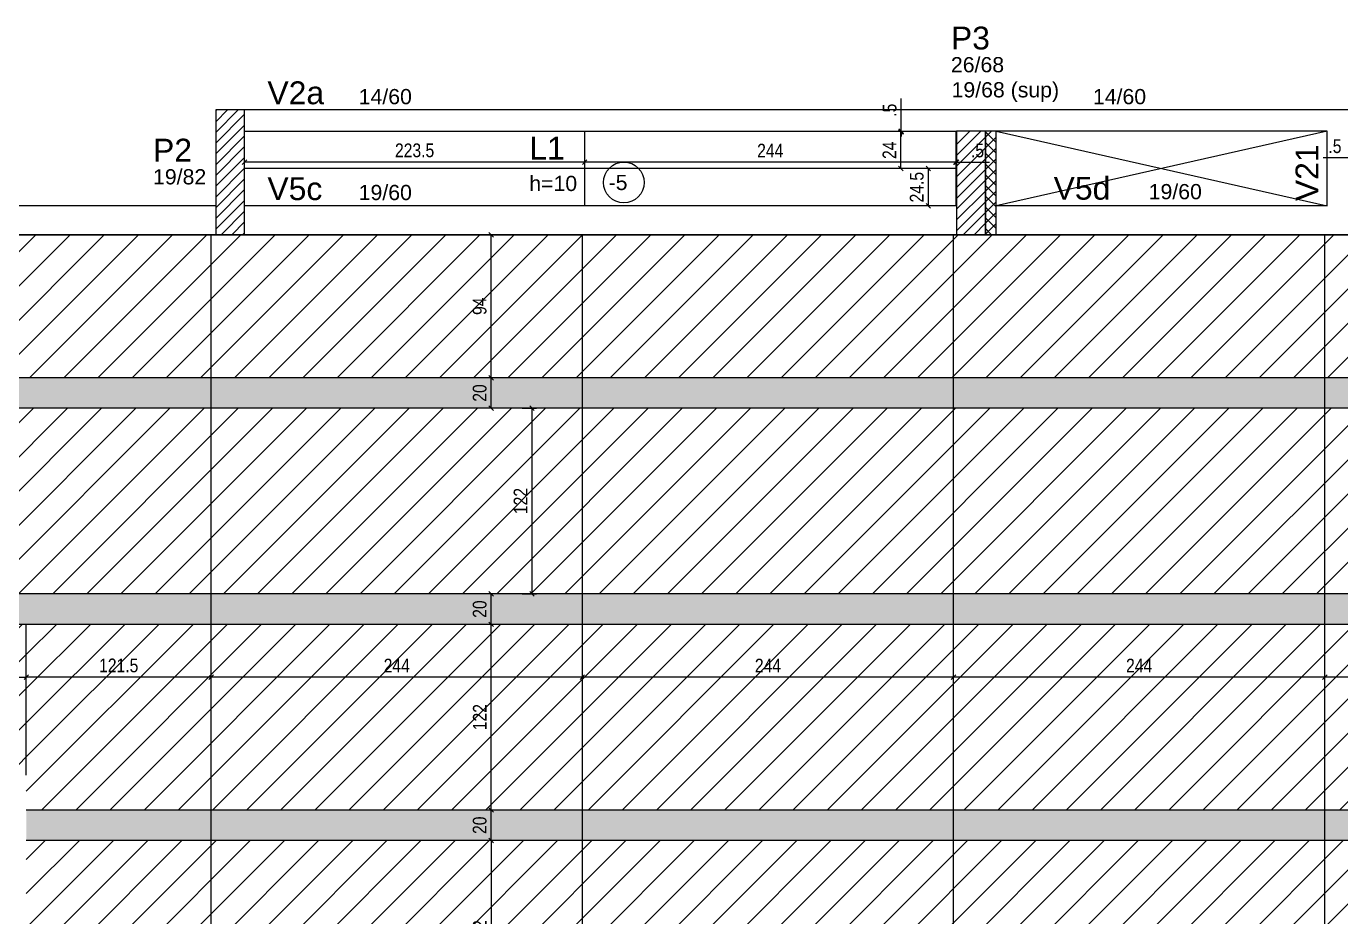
# Model space of a CAD drawing. Extents: x 2666 to 8994, y 352 to 3973.
# Drawn here: x 3900 to 4764, y 2462 to 3047 of the extents above; entities that cross this region are included whole.
import ezdxf

# ---------------------------------------------------------------- set-up
doc = ezdxf.new("R2010")
doc.units = 0
for name, color, linetype in [('2', 2, 'Continuous'), ('3', 3, 'Continuous'), ('8', 8, 'Continuous'), ('COTA', 241, 'Continuous'), ('ES-VIGA', 3, 'Continuous'), ('L-D', 2, 'Continuous'), ('L-N', 4, 'Continuous'), ('P-D', 2, 'Continuous'), ('Painéis', 200, 'Continuous'), ('PIL-N', 4, 'Continuous'), ('Pilares', 5, 'Continuous'), ('VIG-D', 2, 'Continuous'), ('VIG-N', 4, 'Continuous')]:
    doc.layers.add(name, color=color, linetype=linetype)
doc.layers.add('Hachura', color=251, linetype='Continuous', lineweight=9)
doc.layers.add('REAPROVEITAMENTO', color=251, linetype='Continuous', lineweight=9)
doc.styles.add('COTA TECNICA-50', font='techl___.ttf', dxfattribs={"height": 9})
doc.styles.get("Standard").update_dxf_attribs({"font": 'arial.ttf'})
doc.dimstyles.new('COTA PAINEL-50', dxfattribs={"dimtxt": 9, "dimasz": 3, "dimexe": 3, "dimexo": 3, "dimgap": 3, "dimtad": 1, "dimdec": 1, "dimzin": 12, "dimdsep": 46, "dimtxsty": 'COTA TECNICA-50', "dimblk1": 'OBLIQUE', "dimblk2": 'OBLIQUE', "dimsah": 1, "dimcen": 0.9, "dimclrd": 4, "dimclre": 4, "dimclrt": 240, "dimadec": 1, "dimazin": 3, "dimtfac": 1, "dimtdec": 1, "dimtmove": 0, "dimatfit": 3, "dimfxl": 1, "dimtolj": 1, "dimtzin": 12, "dimarcsym": 0})
pattern_1 = [(45, (333.8, -11.191), (-11.22532, 11.22532), [])]

# ---------------------------------------------------------------- blocks, each defined once
blk = doc.blocks.new('_Oblique')
at = {"color": 0, "linetype": 'ByBlock', "lineweight": -2}
blk.add_line((-0.5, -0.5), (0.5, 0.5), dxfattribs=at)
blk = doc.blocks.new('*D84')
at = {"layer": 'COTA', "color": 4, "lineweight": -2, "transparency": 16777216}
for p, q in [((4753.22, 2622.38), (4753.22, 2622.38)), ((4997.22, 2619.38), (4753.22, 2619.38)), ((4997.22, 2622.38), (4997.22, 2622.38))]:
    blk.add_line(p, q, dxfattribs=at)
at = {"layer": 'Defpoints', "color": 0, "transparency": 16777216}
for p in [(4753.22, 2619.38), (4753.22, 2619.38), (4997.22, 2619.38)]:
    blk.add_point(p, dxfattribs=at)
at = {"layer": 'COTA', "color": 4, "lineweight": -2, "transparency": 16777216, "xscale": 3, "yscale": 3, "zscale": 3, "rotation": 180}
blk.add_blockref('_Oblique', (4753.22, 2619.38), dxfattribs=at)
at = {"layer": 'COTA', "color": 4, "lineweight": -2, "transparency": 16777216, "xscale": 3, "yscale": 3, "zscale": 3}
blk.add_blockref('_Oblique', (4997.22, 2619.38), dxfattribs=at)
at = {"layer": 'COTA', "color": 240, "transparency": 16777216, "insert": (4875.22, 2626.95), "char_height": 9, "attachment_point": 5, "style": 'COTA TECNICA-50'}
blk.add_mtext('\\A1;244', dxfattribs=at)
blk = doc.blocks.new('*D85')
at = {"layer": 'COTA', "color": 4, "lineweight": -2, "transparency": 16777216}
for p, q in [((4509.22, 2622.38), (4509.22, 2622.38)), ((4753.22, 2619.38), (4509.22, 2619.38)), ((4753.22, 2622.38), (4753.22, 2622.38))]:
    blk.add_line(p, q, dxfattribs=at)
at = {"layer": 'Defpoints', "color": 0, "transparency": 16777216}
for p in [(4509.22, 2619.38), (4509.22, 2619.38), (4753.22, 2619.38)]:
    blk.add_point(p, dxfattribs=at)
at = {"layer": 'COTA', "color": 4, "lineweight": -2, "transparency": 16777216, "xscale": 3, "yscale": 3, "zscale": 3, "rotation": 180}
blk.add_blockref('_Oblique', (4509.22, 2619.38), dxfattribs=at)
at = {"layer": 'COTA', "color": 4, "lineweight": -2, "transparency": 16777216, "xscale": 3, "yscale": 3, "zscale": 3}
blk.add_blockref('_Oblique', (4753.22, 2619.38), dxfattribs=at)
at = {"layer": 'COTA', "color": 240, "transparency": 16777216, "insert": (4631.22, 2626.95), "char_height": 9, "attachment_point": 5, "style": 'COTA TECNICA-50'}
blk.add_mtext('\\A1;244', dxfattribs=at)
blk = doc.blocks.new('*D86')
at = {"layer": 'COTA', "color": 4, "lineweight": -2, "transparency": 16777216}
for p, q in [((4265.22, 2622.38), (4265.22, 2622.38)), ((4509.22, 2619.38), (4265.22, 2619.38)), ((4509.22, 2622.38), (4509.22, 2622.38))]:
    blk.add_line(p, q, dxfattribs=at)
at = {"layer": 'Defpoints', "color": 0, "transparency": 16777216}
for p in [(4265.22, 2619.38), (4265.22, 2619.38), (4509.22, 2619.38)]:
    blk.add_point(p, dxfattribs=at)
at = {"layer": 'COTA', "color": 4, "lineweight": -2, "transparency": 16777216, "xscale": 3, "yscale": 3, "zscale": 3, "rotation": 180}
blk.add_blockref('_Oblique', (4265.22, 2619.38), dxfattribs=at)
at = {"layer": 'COTA', "color": 4, "lineweight": -2, "transparency": 16777216, "xscale": 3, "yscale": 3, "zscale": 3}
blk.add_blockref('_Oblique', (4509.22, 2619.38), dxfattribs=at)
at = {"layer": 'COTA', "color": 240, "transparency": 16777216, "insert": (4387.22, 2626.95), "char_height": 9, "attachment_point": 5, "style": 'COTA TECNICA-50'}
blk.add_mtext('\\A1;244', dxfattribs=at)
blk = doc.blocks.new('*D87')
at = {"layer": 'COTA', "color": 4, "lineweight": -2, "transparency": 16777216}
for p, q in [((4021.22, 2622.38), (4021.22, 2622.38)), ((4265.22, 2619.38), (4021.22, 2619.38)), ((4265.22, 2622.38), (4265.22, 2622.38))]:
    blk.add_line(p, q, dxfattribs=at)
at = {"layer": 'Defpoints', "color": 0, "transparency": 16777216}
for p in [(4021.22, 2619.38), (4021.22, 2619.38), (4265.22, 2619.38)]:
    blk.add_point(p, dxfattribs=at)
at = {"layer": 'COTA', "color": 4, "lineweight": -2, "transparency": 16777216, "xscale": 3, "yscale": 3, "zscale": 3, "rotation": 180}
blk.add_blockref('_Oblique', (4021.22, 2619.38), dxfattribs=at)
at = {"layer": 'COTA', "color": 4, "lineweight": -2, "transparency": 16777216, "xscale": 3, "yscale": 3, "zscale": 3}
blk.add_blockref('_Oblique', (4265.22, 2619.38), dxfattribs=at)
at = {"layer": 'COTA', "color": 240, "transparency": 16777216, "insert": (4143.22, 2626.95), "char_height": 9, "attachment_point": 5, "style": 'COTA TECNICA-50'}
blk.add_mtext('\\A1;244', dxfattribs=at)
blk = doc.blocks.new('*D88')
at = {"layer": 'COTA', "color": 4, "lineweight": -2, "transparency": 16777216}
for p, q in [((4021.22, 2619.38), (3899.72, 2619.38)), ((4021.22, 2622.38), (4021.22, 2622.38))]:
    blk.add_line(p, q, dxfattribs=at)
at = {"layer": 'Defpoints', "color": 0, "transparency": 16777216}
for p in [(3899.72, 2619.38), (3899.72, 2619.38), (4021.22, 2619.38)]:
    blk.add_point(p, dxfattribs=at)
at = {"layer": 'COTA', "color": 4, "lineweight": -2, "transparency": 16777216, "xscale": 3, "yscale": 3, "zscale": 3, "rotation": 180}
blk.add_blockref('_Oblique', (3899.72, 2619.38), dxfattribs=at)
at = {"layer": 'COTA', "color": 4, "lineweight": -2, "transparency": 16777216, "xscale": 3, "yscale": 3, "zscale": 3}
blk.add_blockref('_Oblique', (4021.22, 2619.38), dxfattribs=at)
at = {"layer": 'COTA', "color": 240, "transparency": 16777216, "insert": (3960.47, 2626.98), "char_height": 9, "attachment_point": 5, "style": 'COTA TECNICA-50'}
blk.add_mtext('\\A1;121.5', dxfattribs=at)
blk = doc.blocks.new('*D91')
at = {"layer": 'COTA', "color": 4, "lineweight": -2, "transparency": 16777216}
for p, q in [((3777.22, 2619.38), (3899.72, 2619.38)), ((3899.72, 2622.38), (3899.72, 2622.38)), ((3777.22, 2616.38), (3777.22, 2616.38))]:
    blk.add_line(p, q, dxfattribs=at)
at = {"layer": 'Defpoints', "color": 0, "transparency": 16777216}
for p in [(3777.22, 2619.38), (3899.72, 2619.38), (3899.72, 2619.38)]:
    blk.add_point(p, dxfattribs=at)
at = {"layer": 'COTA', "color": 4, "lineweight": -2, "transparency": 16777216, "xscale": 3, "yscale": 3, "zscale": 3, "rotation": 180}
blk.add_blockref('_Oblique', (3777.22, 2619.38), dxfattribs=at)
at = {"layer": 'COTA', "color": 4, "lineweight": -2, "transparency": 16777216, "xscale": 3, "yscale": 3, "zscale": 3}
blk.add_blockref('_Oblique', (3899.72, 2619.38), dxfattribs=at)
at = {"layer": 'COTA', "color": 240, "transparency": 16777216, "insert": (3838.47, 2626.98), "char_height": 9, "attachment_point": 5, "style": 'COTA TECNICA-50'}
blk.add_mtext('\\A1;122.5', dxfattribs=at)
blk = doc.blocks.new('*D220')
at = {"layer": 'COTA', "color": 4, "lineweight": -2, "transparency": 16777216}
blk.add_line((4205.36, 2512.04), (4205.36, 2532.04), dxfattribs=at)
at = {"layer": 'Defpoints', "color": 0, "transparency": 16777216}
for p in [(4205.36, 2532.04), (4205.36, 2532.04), (4205.36, 2512.04)]:
    blk.add_point(p, dxfattribs=at)
at = {"layer": 'COTA', "color": 4, "lineweight": -2, "transparency": 16777216, "xscale": 3, "yscale": 3, "zscale": 3}
for p, rotation in [((4205.36, 2532.04), 90), ((4205.36, 2512.04), 270)]:
    blk.add_blockref('_Oblique', p, dxfattribs=dict(at, rotation=rotation))
at = {"layer": 'COTA', "color": 240, "transparency": 16777216, "insert": (4197.77, 2522.04), "char_height": 9, "attachment_point": 5, "rotation": 90, "style": 'COTA TECNICA-50'}
blk.add_mtext('\\A1;20', dxfattribs=at)
blk = doc.blocks.new('*D221')
at = {"layer": 'COTA', "color": 4, "lineweight": -2, "transparency": 16777216}
for p, q in [((4219.66, 2654.04), (4202.36, 2654.04)), ((4205.36, 2532.04), (4205.36, 2654.04))]:
    blk.add_line(p, q, dxfattribs=at)
at = {"layer": 'Defpoints', "color": 0, "transparency": 16777216}
for p in [(4205.36, 2654.04), (4222.66, 2654.04), (4205.36, 2532.04)]:
    blk.add_point(p, dxfattribs=at)
at = {"layer": 'COTA', "color": 4, "lineweight": -2, "transparency": 16777216, "xscale": 3, "yscale": 3, "zscale": 3}
for p, rotation in [((4205.36, 2654.04), 90), ((4205.36, 2532.04), 270)]:
    blk.add_blockref('_Oblique', p, dxfattribs=dict(at, rotation=rotation))
at = {"layer": 'COTA', "color": 240, "transparency": 16777216, "insert": (4197.81, 2593.04), "char_height": 9, "attachment_point": 5, "rotation": 90, "style": 'COTA TECNICA-50'}
blk.add_mtext('\\A1;122', dxfattribs=at)
blk = doc.blocks.new('*D222')
at = {"layer": 'COTA', "color": 4, "lineweight": -2, "transparency": 16777216}
for p, q in [((4219.66, 2674.04), (4202.36, 2674.04)), ((4205.36, 2654.04), (4205.36, 2674.04))]:
    blk.add_line(p, q, dxfattribs=at)
at = {"layer": 'Defpoints', "color": 0, "transparency": 16777216}
for p in [(4205.36, 2674.04), (4222.66, 2674.04), (4205.36, 2654.04)]:
    blk.add_point(p, dxfattribs=at)
at = {"layer": 'COTA', "color": 4, "lineweight": -2, "transparency": 16777216, "xscale": 3, "yscale": 3, "zscale": 3}
for p, rotation in [((4205.36, 2674.04), 90), ((4205.36, 2654.04), 270)]:
    blk.add_blockref('_Oblique', p, dxfattribs=dict(at, rotation=rotation))
at = {"layer": 'COTA', "color": 240, "transparency": 16777216, "insert": (4197.77, 2664.04), "char_height": 9, "attachment_point": 5, "rotation": 90, "style": 'COTA TECNICA-50'}
blk.add_mtext('\\A1;20', dxfattribs=at)
blk = doc.blocks.new('*D223')
at = {"layer": 'COTA', "color": 4, "lineweight": -2, "transparency": 16777216}
for p, q in [((4225.66, 2796.04), (4235.14, 2796.04)), ((4232.14, 2674.04), (4232.14, 2796.04)), ((4225.66, 2674.04), (4235.14, 2674.04))]:
    blk.add_line(p, q, dxfattribs=at)
at = {"layer": 'Defpoints', "color": 0, "transparency": 16777216}
for p in [(4222.66, 2796.04), (4232.14, 2796.04), (4222.66, 2674.04)]:
    blk.add_point(p, dxfattribs=at)
at = {"layer": 'COTA', "color": 4, "lineweight": -2, "transparency": 16777216, "xscale": 3, "yscale": 3, "zscale": 3}
for p, rotation in [((4232.14, 2796.04), 90), ((4232.14, 2674.04), 270)]:
    blk.add_blockref('_Oblique', p, dxfattribs=dict(at, rotation=rotation))
at = {"layer": 'COTA', "color": 240, "transparency": 16777216, "insert": (4224.59, 2735.04), "char_height": 9, "attachment_point": 5, "rotation": 90, "style": 'COTA TECNICA-50'}
blk.add_mtext('\\A1;122', dxfattribs=at)
blk = doc.blocks.new('*D224')
at = {"layer": 'COTA', "color": 4, "lineweight": -2, "transparency": 16777216}
for p, q in [((4205.36, 2796.04), (4205.36, 2816.04)), ((4219.66, 2796.04), (4202.36, 2796.04))]:
    blk.add_line(p, q, dxfattribs=at)
at = {"layer": 'Defpoints', "color": 0, "transparency": 16777216}
for p in [(4205.36, 2816.04), (4205.36, 2816.04), (4222.66, 2796.04)]:
    blk.add_point(p, dxfattribs=at)
at = {"layer": 'COTA', "color": 4, "lineweight": -2, "transparency": 16777216, "xscale": 3, "yscale": 3, "zscale": 3}
for p, rotation in [((4205.36, 2816.04), 90), ((4205.36, 2796.04), 270)]:
    blk.add_blockref('_Oblique', p, dxfattribs=dict(at, rotation=rotation))
at = {"layer": 'COTA', "color": 240, "transparency": 16777216, "insert": (4197.77, 2806.04), "char_height": 9, "attachment_point": 5, "rotation": 90, "style": 'COTA TECNICA-50'}
blk.add_mtext('\\A1;20', dxfattribs=at)
blk = doc.blocks.new('*D225')
at = {"layer": 'COTA', "color": 4, "lineweight": -2, "transparency": 16777216}
for p, q in [((4219.66, 2910.03), (4202.36, 2910.03)), ((4205.36, 2816.04), (4205.36, 2910.03))]:
    blk.add_line(p, q, dxfattribs=at)
at = {"layer": 'Defpoints', "color": 0, "transparency": 16777216}
for p in [(4205.36, 2910.03), (4222.66, 2910.03), (4205.36, 2816.04)]:
    blk.add_point(p, dxfattribs=at)
at = {"layer": 'COTA', "color": 4, "lineweight": -2, "transparency": 16777216, "xscale": 3, "yscale": 3, "zscale": 3}
for p, rotation in [((4205.36, 2910.03), 90), ((4205.36, 2816.04), 270)]:
    blk.add_blockref('_Oblique', p, dxfattribs=dict(at, rotation=rotation))
at = {"layer": 'COTA', "color": 240, "transparency": 16777216, "insert": (4197.77, 2863.04), "char_height": 9, "attachment_point": 5, "rotation": 90, "style": 'COTA TECNICA-50'}
blk.add_mtext('\\A1;94', dxfattribs=at)
blk = doc.blocks.new('*D105')
at = {"layer": 'COTA', "color": 4, "lineweight": -2, "transparency": 16777216}
blk.add_line((4205.36, 2512.04), (4205.36, 2390.04), dxfattribs=at)
at = {"layer": 'Defpoints', "color": 0, "transparency": 16777216}
for p in [(4205.36, 2512.04), (4205.36, 2390.04), (4205.36, 2390.04)]:
    blk.add_point(p, dxfattribs=at)
at = {"layer": 'COTA', "color": 4, "lineweight": -2, "transparency": 16777216, "xscale": 3, "yscale": 3, "zscale": 3}
for p, rotation in [((4205.36, 2512.04), 90), ((4205.36, 2390.04), 270)]:
    blk.add_blockref('_Oblique', p, dxfattribs=dict(at, rotation=rotation))
at = {"layer": 'COTA', "color": 240, "transparency": 16777216, "insert": (4197.81, 2451.04), "char_height": 9, "attachment_point": 5, "rotation": 90, "style": 'COTA TECNICA-50'}
blk.add_mtext('\\A1;122', dxfattribs=at)
blk = doc.blocks.new('*D116')
at = {"layer": 'COTA', "color": 4, "lineweight": -2, "transparency": 16777216}
blk.add_line((4492.66, 2929.03), (4492.66, 2953.53), dxfattribs=at)
at = {"layer": 'Defpoints', "color": 0, "transparency": 16777216}
for p in [(4492.66, 2953.53), (4492.66, 2953.53), (4492.66, 2929.03)]:
    blk.add_point(p, dxfattribs=at)
at = {"layer": 'COTA', "color": 4, "lineweight": -2, "transparency": 16777216, "xscale": 3, "yscale": 3, "zscale": 3}
for p, rotation in [((4492.66, 2953.53), 90), ((4492.66, 2929.03), 270)]:
    blk.add_blockref('_Oblique', p, dxfattribs=dict(at, rotation=rotation))
at = {"layer": 'COTA', "color": 240, "transparency": 16777216, "insert": (4485.06, 2941.28), "char_height": 9, "attachment_point": 5, "rotation": 90, "style": 'COTA TECNICA-50'}
blk.add_mtext('\\A1;24.5', dxfattribs=at)
blk = doc.blocks.new('*D117')
at = {"layer": 'COTA', "color": 4, "lineweight": -2, "transparency": 16777216}
blk.add_line((4474.65, 2953.53), (4474.65, 2977.53), dxfattribs=at)
at = {"layer": 'Defpoints', "color": 0, "transparency": 16777216}
for p in [(4474.65, 2977.53), (4474.65, 2977.53), (4474.65, 2953.53)]:
    blk.add_point(p, dxfattribs=at)
at = {"layer": 'COTA', "color": 4, "lineweight": -2, "transparency": 16777216, "xscale": 3, "yscale": 3, "zscale": 3}
for p, rotation in [((4474.65, 2977.53), 90), ((4474.65, 2953.53), 270)]:
    blk.add_blockref('_Oblique', p, dxfattribs=dict(at, rotation=rotation))
at = {"layer": 'COTA', "color": 240, "transparency": 16777216, "insert": (4467.08, 2965.53), "char_height": 9, "attachment_point": 5, "rotation": 90, "style": 'COTA TECNICA-50'}
blk.add_mtext('\\A1;24', dxfattribs=at)
blk = doc.blocks.new('*D118')
at = {"layer": 'COTA', "color": 4, "lineweight": -2, "transparency": 16777216}
for p, q in [((4474.84, 2978.03), (4474.84, 2999.62)), ((4474.84, 2977.53), (4474.84, 2978.03)), ((4474.84, 2977.53), (4474.84, 2974.53))]:
    blk.add_line(p, q, dxfattribs=at)
at = {"layer": 'Defpoints', "color": 0, "transparency": 16777216}
for p in [(4474.84, 2978.03), (4474.84, 2978.03), (4474.84, 2977.53)]:
    blk.add_point(p, dxfattribs=at)
at = {"layer": 'COTA', "color": 4, "lineweight": -2, "transparency": 16777216, "xscale": 3, "yscale": 3, "zscale": 3}
for p, rotation in [((4474.84, 2978.03), 270), ((4474.84, 2977.53), 90)]:
    blk.add_blockref('_Oblique', p, dxfattribs=dict(at, rotation=rotation))
at = {"layer": 'COTA', "color": 240, "transparency": 16777216, "insert": (4467.24, 2991.83), "char_height": 9, "attachment_point": 5, "rotation": 90, "style": 'COTA TECNICA-50'}
blk.add_mtext('\\A1;.5', dxfattribs=at)
blk = doc.blocks.new('*D240')
at = {"layer": 'COTA', "color": 4, "lineweight": -2, "transparency": 16777216}
for p, q in [((4773.72, 2960.54), (4752.12, 2960.54)), ((4774.22, 2960.54), (4773.72, 2960.54)), ((4774.22, 2960.54), (4777.22, 2960.54))]:
    blk.add_line(p, q, dxfattribs=at)
at = {"layer": 'Defpoints', "color": 0, "transparency": 16777216}
for p in [(4773.72, 2960.54), (4773.72, 2960.54), (4774.22, 2960.54)]:
    blk.add_point(p, dxfattribs=at)
at = {"layer": 'COTA', "color": 4, "lineweight": -2, "transparency": 16777216, "xscale": 3, "yscale": 3, "zscale": 3}
blk.add_blockref('_Oblique', (4773.72, 2960.54), dxfattribs=at)
at = {"layer": 'COTA', "color": 4, "lineweight": -2, "transparency": 16777216, "xscale": 3, "yscale": 3, "zscale": 3, "rotation": 180}
blk.add_blockref('_Oblique', (4774.22, 2960.54), dxfattribs=at)
at = {"layer": 'COTA', "color": 240, "transparency": 16777216, "insert": (4759.92, 2968.14), "char_height": 9, "attachment_point": 5, "style": 'COTA TECNICA-50'}
blk.add_mtext('\\A1;.5', dxfattribs=at)
blk = doc.blocks.new('*D241')
at = {"layer": 'COTA', "color": 4, "lineweight": -2, "transparency": 16777216}
for p, q in [((4510.72, 2957.72), (4507.72, 2957.72)), ((4510.72, 2957.72), (4511.22, 2957.72)), ((4510.72, 2954.93), (4510.72, 2954.72)), ((4511.22, 2957.72), (4532.81, 2957.72)), ((4511.22, 2954.93), (4511.22, 2954.72))]:
    blk.add_line(p, q, dxfattribs=at)
at = {"layer": 'Defpoints', "color": 0, "transparency": 16777216}
for p in [(4510.72, 2957.93), (4511.22, 2957.93), (4511.22, 2957.72)]:
    blk.add_point(p, dxfattribs=at)
at = {"layer": 'COTA', "color": 4, "lineweight": -2, "transparency": 16777216, "xscale": 3, "yscale": 3, "zscale": 3}
blk.add_blockref('_Oblique', (4510.72, 2957.72), dxfattribs=at)
at = {"layer": 'COTA', "color": 4, "lineweight": -2, "transparency": 16777216, "xscale": 3, "yscale": 3, "zscale": 3, "rotation": 180}
blk.add_blockref('_Oblique', (4511.22, 2957.72), dxfattribs=at)
at = {"layer": 'COTA', "color": 240, "transparency": 16777216, "insert": (4525.01, 2965.32), "char_height": 9, "attachment_point": 5, "style": 'COTA TECNICA-50'}
blk.add_mtext('\\A1;.5', dxfattribs=at)
blk = doc.blocks.new('*D242')
at = {"layer": 'COTA', "color": 4, "lineweight": -2, "transparency": 16777216}
blk.add_line((4510.72, 2957.72), (4266.72, 2957.72), dxfattribs=at)
at = {"layer": 'Defpoints', "color": 0, "transparency": 16777216}
for p in [(4266.72, 2957.72), (4266.72, 2957.72), (4510.72, 2957.72)]:
    blk.add_point(p, dxfattribs=at)
at = {"layer": 'COTA', "color": 4, "lineweight": -2, "transparency": 16777216, "xscale": 3, "yscale": 3, "zscale": 3, "rotation": 180}
blk.add_blockref('_Oblique', (4266.72, 2957.72), dxfattribs=at)
at = {"layer": 'COTA', "color": 4, "lineweight": -2, "transparency": 16777216, "xscale": 3, "yscale": 3, "zscale": 3}
blk.add_blockref('_Oblique', (4510.72, 2957.72), dxfattribs=at)
at = {"layer": 'COTA', "color": 240, "transparency": 16777216, "insert": (4388.72, 2965.29), "char_height": 9, "attachment_point": 5, "style": 'COTA TECNICA-50'}
blk.add_mtext('\\A1;244', dxfattribs=at)
blk = doc.blocks.new('*D243')
at = {"layer": 'COTA', "color": 4, "lineweight": -2, "transparency": 16777216}
blk.add_line((4266.72, 2957.72), (4043.22, 2957.72), dxfattribs=at)
at = {"layer": 'Defpoints', "color": 0, "transparency": 16777216}
for p in [(4043.22, 2957.72), (4043.22, 2957.72), (4266.72, 2957.72)]:
    blk.add_point(p, dxfattribs=at)
at = {"layer": 'COTA', "color": 4, "lineweight": -2, "transparency": 16777216, "xscale": 3, "yscale": 3, "zscale": 3, "rotation": 180}
blk.add_blockref('_Oblique', (4043.22, 2957.72), dxfattribs=at)
at = {"layer": 'COTA', "color": 4, "lineweight": -2, "transparency": 16777216, "xscale": 3, "yscale": 3, "zscale": 3}
blk.add_blockref('_Oblique', (4266.72, 2957.72), dxfattribs=at)
at = {"layer": 'COTA', "color": 240, "transparency": 16777216, "insert": (4154.97, 2965.42), "char_height": 9, "attachment_point": 5, "style": 'COTA TECNICA-50'}
blk.add_mtext('\\A1;223.5', dxfattribs=at)

msp = doc.modelspace()

# ---------------------------------------------------------------- hatches: boundary and pattern name
at = {"layer": 'Hachura', "linetype": 'ByBlock'}
h = msp.add_hatch(color=256, dxfattribs=at)
h.dxf.hatch_style = 1
h.paths.add_polyline_path([(3552.72, 2816.04), (3552.72, 2796), (5485.22, 2796), (5485.22, 2816.04)])
h = msp.add_hatch(color=256, dxfattribs=at)
h.dxf.hatch_style = 1
h.paths.add_polyline_path([(3552.72, 2674.04), (3552.72, 2654), (5485.22, 2654), (5485.22, 2674.04)])
h = msp.add_hatch(color=256, dxfattribs=at)
h.dxf.hatch_style = 1
h.paths.add_polyline_path([(3899.72, 2532.04), (3899.72, 2512), (5485.22, 2512), (5485.22, 2532.04)])
h.paths.add_polyline_path([(3633.73, 2532.04), (3633.73, 2512), (3880.72, 2512), (3880.72, 2532.04)])
at = {"layer": 'REAPROVEITAMENTO', "linetype": 'ByBlock'}
h = msp.add_hatch(dxfattribs=at)
h.set_pattern_fill('ANSI31', color=256, scale=5, style=2)
h.set_pattern_definition(pattern_1)
h.paths.add_polyline_path([(5485.22, 2910.03), (3633.72, 2910.03), (3552.72, 2910.03), (3552.72, 2816.04), (5485.22, 2816.04)])
h = msp.add_hatch(dxfattribs=at)
h.set_pattern_fill('ANSI31', color=256, scale=5, style=2)
h.set_pattern_definition(pattern_1)
h.paths.add_polyline_path([(5485.22, 2796.04), (3552.72, 2796.04), (3552.72, 2674.04), (5485.22, 2674.04)])
h = msp.add_hatch(dxfattribs=at)
h.set_pattern_fill('ANSI31', color=256, scale=5, style=2)
h.set_pattern_definition(pattern_1)
h.paths.add_polyline_path([(3899.72, 2654.04), (3552.72, 2654.04), (3552.72, 2532.04), (3880.71, 2532.04), (3880.71, 2562.03), (3899.72, 2562.03)])
h.paths.add_polyline_path([(3820.72, 2618.14), (3855.72, 2618.14), (3855.72, 2636.67), (3820.72, 2636.67)], flags=16)
h = msp.add_hatch(dxfattribs=at)
h.set_pattern_fill('ANSI31', color=256, scale=5, style=2)
h.set_pattern_definition(pattern_1)
h.paths.add_polyline_path([(5485.22, 2654.04), (3899.72, 2654.04), (3899.72, 2532.04), (5485.22, 2532.04)])
h.paths.add_polyline_path([(4373.78, 2618.08), (4400.93, 2618.08), (4400.93, 2636.6), (4373.78, 2636.6)], flags=16)
h = msp.add_hatch(dxfattribs=at)
h.set_pattern_fill('ANSI31', color=256, scale=5, style=2)
h.set_pattern_definition(pattern_1)
h.paths.add_polyline_path([(5485.22, 2512.04), (3899.71, 2512.04), (3899.71, 2390.04), (5485.22, 2390.04)])

# ---------------------------------------------------------------- linework, layer by layer
at = {"layer": '2', "linetype": 'Continuous'}
for p, q in [((4537.22, 2978.03), (4754.72, 2929.03)), ((4754.72, 2978.03), (4537.22, 2929.03))]:
    msp.add_line(p, q, dxfattribs=at)
at = {"layer": '3', "linetype": 'Continuous'}
msp.add_circle((4292.49, 2944.38), 13.42, dxfattribs=at)
at = {"layer": '8', "linetype": 'Continuous'}
for p, q in [((4024.22, 2977.23), (4039.02, 2992.03)), ((4024.22, 2984.3), (4031.95, 2992.03)), ((4024.22, 2991.37), (4024.88, 2992.03)), ((4024.22, 2992.03), (4024.22, 2992.03)), ((4024.22, 2992.03), (4024.22, 2992.03)), ((4024.22, 2992.03), (4024.22, 2992.03)), ((4043.22, 2992.03), (4043.22, 2992.03)), ((4043.22, 2992.03), (4043.22, 2992.03)), ((4024.22, 2970.16), (4043.22, 2989.16)), ((4024.22, 2963.09), (4043.22, 2982.09)), ((4024.22, 2956.01), (4043.22, 2975.01)), ((4511.22, 2962.18), (4527.07, 2978.03)), ((4511.22, 2969.25), (4519.99, 2978.03)), ((4511.22, 2955.11), (4530.22, 2974.11)), ((4530.22, 2974.11), (4534.14, 2978.03)), ((4530.22, 2978.03), (4530.22, 2978.03)), ((4530.22, 2978.03), (4530.22, 2978.03)), ((4530.22, 2977.68), (4537.22, 2970.68)), ((4530.22, 2967.04), (4537.22, 2974.04)), ((4536.94, 2978.03), (4537.22, 2977.75)), ((4537.22, 2978.03), (4537.22, 2978.03)), ((4537.22, 2978.03), (4537.22, 2978.03)), ((4537.22, 2978.03), (4537.22, 2978.03)), ((4537.22, 2978.03), (4537.22, 2978.03)), ((4754.72, 2978.03), (4754.72, 2978.03)), ((4024.22, 2948.94), (4043.22, 2967.94)), ((4511.22, 2948.04), (4530.22, 2967.04)), ((4530.22, 2970.61), (4537.22, 2963.61)), ((4530.22, 2959.97), (4537.22, 2966.97)), ((4530.22, 2963.54), (4537.22, 2956.54)), ((4024.22, 2941.87), (4043.22, 2960.87)), ((4511.22, 2940.97), (4530.22, 2959.97)), ((4530.22, 2952.9), (4537.22, 2959.9)), ((4530.22, 2956.47), (4537.22, 2949.47)), ((4024.22, 2934.8), (4043.22, 2953.8)), ((4024.22, 2927.73), (4043.22, 2946.73)), ((4033.72, 2951.03), (4033.72, 2951.03)), ((4511.22, 2933.9), (4530.22, 2952.9)), ((4530.22, 2945.83), (4537.22, 2952.83)), ((4530.22, 2949.4), (4537.22, 2942.4)), ((4024.22, 2920.66), (4043.22, 2939.66)), ((4511.22, 2926.83), (4530.22, 2945.83)), ((4511.22, 2919.76), (4530.22, 2938.76)), ((4520.72, 2944.03), (4520.72, 2944.03)), ((4530.22, 2938.76), (4537.22, 2945.76)), ((4530.22, 2942.33), (4537.22, 2935.33)), ((4530.22, 2931.68), (4537.22, 2938.68)), ((4024.22, 2913.59), (4043.22, 2932.59)), ((4511.22, 2912.68), (4530.22, 2931.68)), ((4530.22, 2935.26), (4537.22, 2928.26)), ((4530.22, 2924.61), (4537.22, 2931.61)), ((4537.22, 2929.03), (4537.22, 2929.03)), ((4754.72, 2929.03), (4754.72, 2929.03)), ((4754.72, 2929.03), (4754.72, 2929.03)), ((4754.72, 2929.03), (4754.72, 2929.03)), ((4027.73, 2910.03), (4043.22, 2925.52)), ((4515.63, 2910.03), (4530.22, 2924.61)), ((4530.22, 2928.19), (4537.22, 2921.19)), ((4530.22, 2917.54), (4537.22, 2924.54)), ((4530.22, 2921.11), (4537.22, 2914.11)), ((4034.8, 2910.03), (4043.22, 2918.45)), ((4522.7, 2910.03), (4530.22, 2917.54)), ((4530.22, 2910.47), (4537.22, 2917.47)), ((4530.22, 2914.04), (4534.23, 2910.03)), ((4041.87, 2910.03), (4043.22, 2911.37)), ((4043.22, 2910.03), (4043.22, 2910.03)), ((4529.78, 2910.03), (4530.22, 2910.47)), ((4536.85, 2910.03), (4537.22, 2910.4)), ((4537.22, 2910.03), (4537.22, 2910.03)), ((4537.22, 2910.03), (4537.22, 2910.03))]:
    msp.add_line(p, q, dxfattribs=at)
at = {"layer": 'ES-VIGA'}
for p, q in [((4754.72, 2978.03), (4537.22, 2978.03)), ((4754.72, 2929.03), (4754.72, 2978.03)), ((4754.72, 2929.03), (4537.22, 2929.03))]:
    msp.add_line(p, q, dxfattribs=at)
for points in [[(4217.22, 2992.03), (4043.22, 2992.03)], [(4520.72, 2992.03), (4217.22, 2992.03)], [(5007.72, 2992.03), (4520.72, 2992.03)], [(4043.22, 2978.03), (4511.22, 2978.03)], [(4024.22, 2929.03), (3633.72, 2929.03)], [(4511.22, 2929.03), (4043.22, 2929.03)], [(3633.72, 2910.03), (4024.22, 2910.03)], [(4043.22, 2910.03), (4217.22, 2910.03)], [(4217.22, 2910.03), (4511.22, 2910.03)], [(4537.22, 2910.03), (4994.72, 2910.03)]]:
    msp.add_lwpolyline(points, dxfattribs=at)
at = {"layer": 'Painéis'}
for p, q in [((4266.72, 2978.03), (4266.72, 2929.03)), ((4510.72, 2978.03), (4510.72, 2929.03)), ((4511.22, 2953.53), (4043.22, 2953.53)), ((5485.22, 2910.03), (3552.72, 2910.03)), ((4021.22, 2371.04), (4021.22, 2910.03)), ((4265.22, 2371.04), (4265.22, 2910.03)), ((4509.22, 2390.04), (4509.22, 2910.03)), ((4753.22, 2371.04), (4753.22, 2910.03)), ((5485.22, 2816.04), (3552.72, 2816.04)), ((5485.22, 2796.04), (3552.72, 2796.04)), ((5485.22, 2674.04), (3552.72, 2674.04)), ((5485.22, 2654.04), (3552.72, 2654.04)), ((3899.72, 2555.04), (3899.72, 2654.04)), ((5485.22, 2532.04), (3899.72, 2532.04)), ((5485.22, 2512.04), (3899.72, 2512.04))]:
    msp.add_line(p, q, dxfattribs=at)
at = {"layer": 'Pilares'}
for points in [[(4024.22, 2910.03), (4043.22, 2910.03), (4043.22, 2992.03), (4024.22, 2992.03), (4024.22, 2910.03)], [(4511.22, 2910.03), (4530.22, 2910.03), (4530.22, 2978.03), (4511.22, 2978.03), (4511.22, 2910.03)]]:
    msp.add_lwpolyline(points, dxfattribs=at)
at = {"layer": 'Pilares', "linetype": 'Continuous'}
msp.add_lwpolyline([(4530.22, 2910.03), (4537.22, 2910.03), (4537.22, 2978.03), (4530.22, 2978.03), (4530.22, 2910.03)], dxfattribs=at)

# ---------------------------------------------------------------- texts
at = {"layer": '3', "linetype": 'Continuous'}
msp.add_text('-5', height=10, dxfattribs=at).set_placement((4282.49, 2939.38))
at = {"layer": 'L-D', "linetype": 'Continuous'}
msp.add_text('h=10', height=10, dxfattribs=at).set_placement((4230.34, 2938.73))
at = {"layer": 'L-N', "linetype": 'Continuous'}
msp.add_text('L1', height=15, dxfattribs=at).set_placement((4230.34, 2959.39))
at = {"layer": 'P-D', "linetype": 'Continuous'}
for s, height, p in [('26/68', 10, (4507.5, 3016.76)), ('19/68 (sup)', 9.9999, (4507.94, 3000.27)), ('19/82', 10, (3983.03, 2943.1))]:
    msp.add_text(s, height=height, dxfattribs=at).set_placement(p)
at = {"layer": 'PIL-N', "linetype": 'Continuous'}
for s, p in [('P3', (4507.5, 3031.76)), ('P2', (3983.03, 2958.1))]:
    msp.add_text(s, height=15, dxfattribs=at).set_placement(p)
at = {"layer": 'VIG-D', "linetype": 'Continuous'}
for s, p in [('14/60', (4118.22, 2995.78)), ('14/60', (4600.85, 2995.78)), ('19/60', (4118.22, 2932.78)), ('19/60', (4637.5, 2933.34))]:
    msp.add_text(s, height=10, dxfattribs=at).set_placement(p)
at = {"layer": 'VIG-N', "linetype": 'Continuous'}
for s, p in [('V2a', (4058.22, 2995.78)), ('V5c', (4058.22, 2932.78)), ('V5d', (4575, 2933.06))]:
    msp.add_text(s, height=15, dxfattribs=at).set_placement(p)
msp.add_text('V21', height=15, rotation=90, dxfattribs=at).set_placement((4749.03, 2932.12))

# ---------------------------------------------------------------- dimensions: what is measured, and where the dimension line sits
at = {"layer": 'COTA'}
for base, p1, p2, picture, middle in [((4474.84, 2978.03), (4474.84, 2977.53), (4474.84, 2978.03), '*D118', (4467.24, 2991.83)), ((4474.65, 2977.53), (4474.65, 2953.53), (4474.65, 2977.53), '*D117', (4467.08, 2965.53)), ((4205.36, 2390.04), (4205.36, 2512.04), (4205.36, 2390.04), '*D105', (4197.81, 2451.04))]:
    dim = msp.add_linear_dim(base=base, p1=p1, p2=p2, angle=90, dimstyle='COTA PAINEL-50', dxfattribs=at)
    dim.commit()
    dim.dimension.update_dxf_attribs({"geometry": picture, "text_midpoint": middle})
for base, p1, p2, picture, middle in [((4773.72, 2960.54), (4774.22, 2960.54), (4773.72, 2960.54), '*D240', (4759.92, 2968.14)), ((4043.22, 2957.72), (4266.72, 2957.72), (4043.22, 2957.72), '*D243', (4154.97, 2965.42)), ((4266.72, 2957.72), (4510.72, 2957.72), (4266.72, 2957.72), '*D242', (4388.72, 2965.29)), ((4511.22, 2957.72), (4510.72, 2957.93), (4511.22, 2957.93), '*D241', (4525.01, 2965.32))]:
    dim = msp.add_linear_dim(base=base, p1=p1, p2=p2, dimstyle='COTA PAINEL-50', dxfattribs=at)
    dim.commit()
    dim.dimension.update_dxf_attribs({"geometry": picture, "text_midpoint": middle})
dim = msp.add_linear_dim(base=(4492.66, 2953.53), p1=(4492.66, 2929.03), p2=(4492.66, 2953.53), angle=90, dimstyle='COTA PAINEL-50', dxfattribs=at)
dim.commit()
dim.dimension.update_dxf_attribs({"geometry": '*D116', "text_midpoint": (4492.66, 2941.28), "dimtype": 160})
for base, p1, p2, picture, middle in [((4205.36, 2910.03), (4205.36, 2816.04), (4222.66, 2910.03), '*D225', (4197.77, 2863.04)), ((4205.36, 2816.04), (4222.66, 2796.04), (4205.36, 2816.04), '*D224', (4197.77, 2806.04)), ((4232.14, 2796.04), (4222.66, 2674.04), (4222.66, 2796.04), '*D223', (4224.59, 2735.04)), ((4205.36, 2674.04), (4205.36, 2654.04), (4222.66, 2674.04), '*D222', (4197.77, 2664.04)), ((4205.36, 2654.04), (4205.36, 2532.04), (4222.66, 2654.04), '*D221', (4197.81, 2593.04)), ((4205.36, 2532.04), (4205.36, 2512.04), (4205.36, 2532.04), '*D220', (4197.77, 2522.04))]:
    dim = msp.add_linear_dim(base=base, p1=p1, p2=p2, angle=90, dimstyle='COTA PAINEL-50', override={"dimtmove": 1}, dxfattribs=at)
    dim.commit()
    dim.dimension.update_dxf_attribs({"geometry": picture, "text_midpoint": middle})
for base, p1, p2, picture, middle in [((3899.72, 2619.38), (3777.22, 2619.38), (3899.72, 2619.38), '*D91', (3838.47, 2626.98)), ((3899.72, 2619.38), (4021.22, 2619.38), (3899.72, 2619.38), '*D88', (3960.47, 2626.98)), ((4021.22, 2619.38), (4265.22, 2619.38), (4021.22, 2619.38), '*D87', (4143.22, 2626.95)), ((4265.22, 2619.38), (4509.22, 2619.38), (4265.22, 2619.38), '*D86', (4387.22, 2626.95)), ((4509.22, 2619.38), (4753.22, 2619.38), (4509.22, 2619.38), '*D85', (4631.22, 2626.95)), ((4753.22, 2619.38), (4997.22, 2619.38), (4753.22, 2619.38), '*D84', (4875.22, 2626.95))]:
    dim = msp.add_linear_dim(base=base, p1=p1, p2=p2, dimstyle='COTA PAINEL-50', override={"dimtmove": 1}, dxfattribs=at)
    dim.commit()
    dim.dimension.update_dxf_attribs({"geometry": picture, "text_midpoint": middle})

doc.saveas('drawing.dxf')
